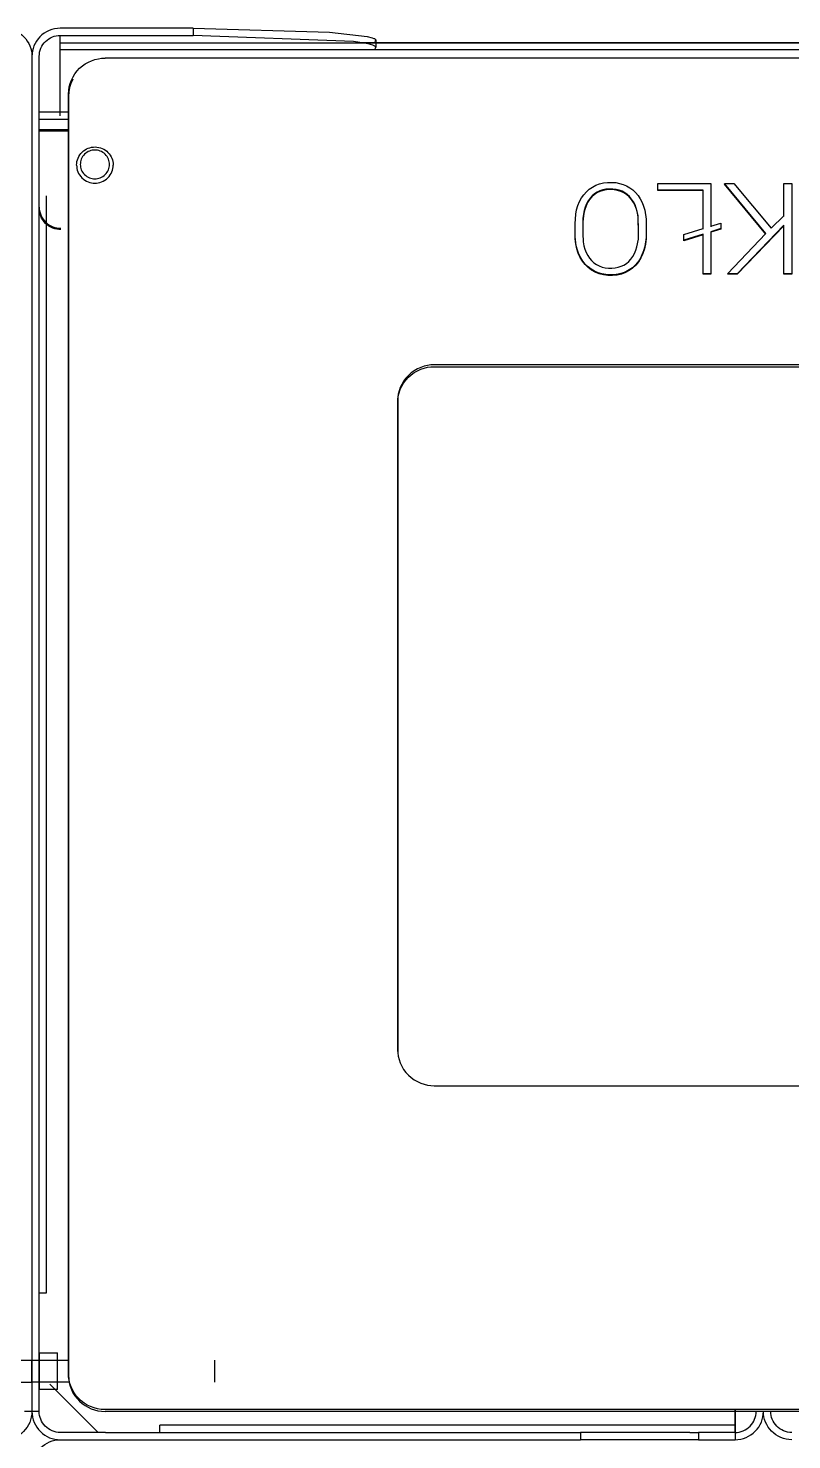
# Model space of a CAD drawing. Header units: millimetres. Extents: x 10366 to 28454, y 24552 to 29702.
# Drawn here: x 27372.8 to 27581.5, y 26646.6 to 27032.6 of the extents above; entities that cross this region are included whole.
import ezdxf

# ---------------------------------------------------------------- set-up
doc = ezdxf.new("R2010")
doc.units = ezdxf.units.MM
doc.header["$LTSCALE"] = 3
doc.layers.add('DomyÅ›lny', color=7, linetype='Continuous')

msp = doc.modelspace()

# ---------------------------------------------------------------- linework, layer by layer
at = {"layer": 'DomyÅ›lny'}
for p, q in [((27417.89, 27032.59), (27381.57, 27032.59)), ((27417.89, 27032.59), (27417.93, 27030.61)), ((27381.57, 27030.61), (27417.93, 27030.61)), ((27381.57, 27010.1), (27381.57, 27030.61)), ((27381.57, 27028.59), (27766.05, 27028.59)), ((27682.43, 27028.59), (27463.79, 27028.59)), ((27467.8, 27029.35), (27467.84, 27027.37)), ((27373.81, 27024.9), (27373.81, 26654.4)), ((27373.81, 27024.9), (27373.81, 26654.4)), ((27375.81, 26654.4), (27375.81, 27024.9)), ((27766.05, 27026.72), (27381.57, 27026.72)), ((27381.57, 27010.76), (27381.57, 27026.72)), ((27753.81, 27024.4), (27393.81, 27024.4)), ((27383.81, 26664.76), (27383.81, 27014.54)), ((27383.81, 27014.03), (27383.81, 26664.25)), ((27375.81, 27009.77), (27383.81, 27009.77)), ((27375.81, 27009.76), (27383.81, 27009.76)), ((27375.81, 27007.77), (27383.81, 27007.77)), ((27375.81, 27007.76), (27383.81, 27007.76)), ((27375.81, 27004.88), (27383.81, 27004.88)), ((27375.81, 27004.54), (27383.81, 27004.54)), ((27544.95, 26988.35), (27544.95, 26990.11)), ((27544.95, 26990.11), (27559.41, 26990.11)), ((27544.95, 26988.18), (27544.95, 26989.94)), ((27559.41, 26990.11), (27559.41, 26978.49)), ((27559.41, 26989.94), (27559.41, 26978.32)), ((27563.14, 26990.11), (27565.71, 26990.11)), ((27574.42, 26976.44), (27563.14, 26990.11)), ((27574.42, 26976.27), (27563.14, 26989.94)), ((27565.71, 26990.11), (27575.9, 26977.88)), ((27579.42, 26981.29), (27579.42, 26990.11)), ((27579.42, 26990.11), (27581.53, 26990.11)), ((27579.42, 26981.13), (27579.42, 26989.94)), ((27581.53, 26990.11), (27581.53, 26965.47)), ((27581.53, 26989.94), (27581.53, 26965.3)), ((27377.81, 26686.78), (27377.81, 26986.78)), ((27557.28, 26988.35), (27544.95, 26988.35)), ((27557.28, 26988.18), (27544.95, 26988.18)), ((27557.28, 26977.81), (27557.28, 26988.35)), ((27557.28, 26977.64), (27557.28, 26988.18)), ((27559.41, 26978.49), (27562.14, 26979.33)), ((27562.14, 26979.33), (27562.14, 26977.81)), ((27562.14, 26979.16), (27562.14, 26979.33)), ((27562.14, 26979.16), (27562.14, 26977.64)), ((27579.42, 26978.76), (27566.61, 26965.47)), ((27579.42, 26978.59), (27566.61, 26965.3)), ((27575.9, 26977.88), (27579.42, 26981.29)), ((27579.42, 26965.47), (27579.42, 26978.76)), ((27579.42, 26965.3), (27579.42, 26978.59)), ((27552.01, 26976.17), (27557.28, 26977.81)), ((27557.28, 26976.29), (27552.01, 26974.64)), ((27552.01, 26974.64), (27552.01, 26976.17)), ((27557.28, 26976.12), (27552.01, 26974.47)), ((27552.01, 26974.47), (27552.01, 26976)), ((27557.28, 26965.47), (27557.28, 26976.29)), ((27557.28, 26965.3), (27557.28, 26976.12)), ((27562.14, 26977.81), (27559.41, 26976.96)), ((27562.14, 26977.64), (27559.41, 26976.79)), ((27559.41, 26976.96), (27559.41, 26965.47)), ((27559.41, 26976.79), (27559.41, 26965.3)), ((27563.94, 26965.47), (27574.42, 26976.44)), ((27559.41, 26965.47), (27557.28, 26965.47)), ((27559.41, 26965.3), (27557.28, 26965.3)), ((27566.61, 26965.47), (27563.94, 26965.47)), ((27566.61, 26965.3), (27563.94, 26965.3)), ((27581.53, 26965.47), (27579.42, 26965.47)), ((27581.53, 26965.3), (27579.42, 26965.3)), ((27663.81, 26940.55), (27483.81, 26940.55)), ((27483.81, 26940.04), (27663.81, 26940.04)), ((27473.81, 26930.7), (27473.81, 26753.31)), ((27473.81, 26752.8), (27473.81, 26930.19)), ((27473.81, 26752.8), (27473.81, 26753.31)), ((27483.81, 26743.45), (27663.81, 26743.45)), ((27375.81, 26686.78), (27377.81, 26686.78)), ((27375.81, 26670.37), (27380.81, 26670.37)), ((27363.81, 26668.37), (27373.81, 26668.37)), ((27373.81, 26668.37), (27383.81, 26668.37)), ((27375.81, 26668.37), (27380.81, 26668.37)), ((27363.51, 26662.37), (27373.81, 26662.37)), ((27384.1, 26662.37), (27373.81, 26662.37)), ((27380.81, 26662.37), (27375.81, 26662.37)), ((27391.92, 26648.64), (27378.68, 26661.88)), ((27380.81, 26660.37), (27375.81, 26660.37)), ((27380.5, 26660.06), (27391.92, 26648.64)), ((27373.81, 26654.4), (27371.81, 26654.4)), ((27375.81, 26654.4), (27373.81, 26654.4)), ((27753.81, 26654.9), (27393.81, 26654.9)), ((27753.81, 26654.4), (27393.81, 26654.4)), ((27566.05, 26654.9), (27566.05, 26648.64)), ((27566.05, 26648.64), (27566.05, 26654.9)), ((27566.05, 26650.64), (27408.81, 26650.64)), ((27408.81, 26648.64), (27408.81, 26650.64)), ((27566.05, 26650.64), (27566.05, 26648.64)), ((27393.92, 26648.64), (27381.57, 26648.64)), ((27381.57, 26646.64), (27523.81, 26646.64)), ((27381.57, 26646.64), (27523.81, 26646.64)), ((27393.92, 26648.64), (27523.81, 26648.64)), ((27553.69, 26648.64), (27523.81, 26648.64)), ((27523.81, 26648.64), (27523.81, 26646.64)), ((27556.05, 26646.64), (27523.81, 26646.64)), ((27553.69, 26648.64), (27556.05, 26648.64)), ((27556.05, 26648.64), (27556.05, 26646.64)), ((27566.05, 26648.64), (27566.05, 26646.64))]:
    msp.add_line(p, q, dxfattribs=at)
for points in [[(27366.05, 27032.59, 0), (27366.83, 27032.55, 0), (27367.61, 27032.43, 0), (27368.37, 27032.24, 0), (27369.09, 27031.97, 0), (27369.79, 27031.63, 0), (27370.44, 27031.24, 0), (27371.05, 27030.77, 0), (27371.61, 27030.26, 0), (27372.11, 27029.7, 0), (27372.55, 27029.09, 0), (27372.93, 27028.45, 0), (27373.24, 27027.78, 0), (27373.49, 27027.08, 0), (27373.66, 27026.37, 0), (27373.77, 27025.65, 0), (27373.81, 27024.9, 0)], [(27381.57, 27032.59, 0), (27380.78, 27032.55, 0), (27380, 27032.43, 0), (27379.24, 27032.24, 0), (27378.52, 27031.97, 0), (27377.82, 27031.63, 0), (27377.17, 27031.24, 0), (27376.56, 27030.77, 0), (27376, 27030.26, 0), (27375.5, 27029.7, 0), (27375.06, 27029.09, 0), (27374.68, 27028.45, 0), (27374.37, 27027.78, 0), (27374.12, 27027.08, 0), (27373.95, 27026.37, 0), (27373.84, 27025.65, 0), (27373.81, 27024.9, 0)], [(27417.89, 27032.59, 0), (27455.17, 27031.5, 0), (27465.5, 27030.32, 0), (27466.81, 27029.99, 0), (27467.26, 27029.82, 0), (27467.43, 27029.74, 0), (27467.57, 27029.65, 0), (27467.68, 27029.57, 0), (27467.72, 27029.53, 0), (27467.75, 27029.49, 0), (27467.78, 27029.44, 0), (27467.78, 27029.42, 0), (27467.79, 27029.4, 0), (27467.8, 27029.38, 0), (27467.8, 27029.36, 0), (27467.8, 27029.34, 0), (27467.8, 27029.32, 0), (27467.79, 27029.3, 0), (27467.79, 27029.28, 0), (27467.77, 27029.23, 0), (27467.74, 27029.19, 0), (27467.71, 27029.15, 0), (27467.66, 27029.11, 0), (27467.61, 27029.06, 0), (27467.48, 27028.98, 0)], [(27375.81, 27024.9, 0), (27375.84, 27025.48, 0), (27375.93, 27026.06, 0), (27376.07, 27026.61, 0), (27376.27, 27027.15, 0), (27376.53, 27027.66, 0), (27376.83, 27028.14, 0), (27377.17, 27028.59, 0), (27377.56, 27029, 0), (27377.98, 27029.37, 0), (27378.43, 27029.69, 0), (27378.91, 27029.97, 0), (27379.41, 27030.2, 0), (27379.94, 27030.38, 0), (27380.46, 27030.5, 0), (27381, 27030.58, 0), (27381.57, 27030.61, 0)], [(27381.57, 27026.72, 0), (27381.57, 27028.11, 0), (27381.57, 27028.49, 0), (27381.57, 27028.58, 0), (27381.57, 27028.59, 0), (27381.57, 27028.59, 0), (27381.57, 27028.59, 0), (27381.57, 27028.59, 0), (27381.57, 27028.59, 0), (27381.57, 27028.59, 0), (27381.57, 27028.59, 0), (27381.57, 27028.59, 0), (27381.57, 27028.59, 0), (27381.57, 27028.59, 0), (27381.57, 27028.59, 0), (27381.57, 27028.59, 0), (27381.57, 27028.59, 0), (27381.57, 27028.59, 0), (27381.57, 27028.59, 0), (27381.57, 27028.59, 0), (27381.57, 27028.59, 0), (27381.57, 27028.59, 0), (27381.57, 27028.59, 0)], [(27467.52, 27027, 0), (27467.65, 27027.08, 0), (27467.7, 27027.12, 0), (27467.75, 27027.17, 0), (27467.78, 27027.21, 0), (27467.81, 27027.25, 0), (27467.82, 27027.3, 0), (27467.83, 27027.32, 0), (27467.83, 27027.34, 0), (27467.83, 27027.36, 0), (27467.83, 27027.38, 0), (27467.83, 27027.41, 0), (27467.82, 27027.43, 0), (27467.82, 27027.45, 0), (27467.8, 27027.49, 0), (27467.77, 27027.54, 0), (27467.73, 27027.58, 0), (27467.68, 27027.62, 0), (27467.56, 27027.71, 0), (27467.4, 27027.79, 0), (27466.98, 27027.96, 0), (27465.75, 27028.29, 0), (27461.74, 27028.92, 0), (27417.93, 27030.61, 0)], [(27383.81, 27014.54, 0), (27383.86, 27015.55, 0), (27384.01, 27016.54, 0), (27384.27, 27017.5, 0), (27384.62, 27018.43, 0), (27385.06, 27019.32, 0), (27385.58, 27020.15, 0), (27386.19, 27020.93, 0), (27386.86, 27021.63, 0), (27387.6, 27022.27, 0), (27388.4, 27022.83, 0), (27389.24, 27023.31, 0), (27390.13, 27023.7, 0), (27391.03, 27024.01, 0), (27391.97, 27024.23, 0), (27392.88, 27024.36, 0), (27393.81, 27024.4, 0)], [(27384.96, 27018.63, 0), (27384.45, 27017.52, 0), (27384.09, 27016.37, 0), (27383.87, 27015.2, 0), (27383.81, 27014.03, 0)], [(27381.57, 27008.63, 0), (27381.57, 27008.66, 0), (27381.57, 27008.76, 0), (27381.57, 27009.19, 0), (27381.57, 27010.76, 0)], [(27386.03, 26995.18, 0), (27386.06, 26995.67, 0), (27386.13, 26996.16, 0), (27386.25, 26996.64, 0), (27386.43, 26997.1, 0), (27386.64, 26997.55, 0), (27386.91, 26997.97, 0), (27387.21, 26998.36, 0), (27387.55, 26998.72, 0), (27387.92, 26999.05, 0), (27388.33, 26999.33, 0), (27388.76, 26999.58, 0), (27389.21, 26999.78, 0), (27389.67, 26999.93, 0), (27390.14, 27000.04, 0), (27390.62, 27000.1, 0), (27391.1, 27000.12, 0), (27391.6, 27000.09, 0), (27392.09, 27000.01, 0), (27392.57, 26999.88, 0), (27393.03, 26999.71, 0), (27393.47, 26999.49, 0), (27393.89, 26999.23, 0), (27394.26, 26998.95, 0), (27394.61, 26998.62, 0), (27394.93, 26998.27, 0), (27395.22, 26997.88, 0), (27395.46, 26997.47, 0), (27395.66, 26997.04, 0), (27395.82, 26996.59, 0), (27395.94, 26996.12, 0), (27396.01, 26995.65, 0), (27396.03, 26995.18, 0)], [(27386.03, 26995.18, 0), (27386.05, 26994.73, 0), (27386.11, 26994.28, 0), (27386.22, 26993.82, 0), (27386.38, 26993.36, 0), (27386.59, 26992.91, 0), (27386.85, 26992.48, 0), (27387.15, 26992.07, 0), (27387.5, 26991.69, 0), (27387.88, 26991.35, 0), (27388.29, 26991.05, 0), (27388.73, 26990.8, 0), (27389.19, 26990.6, 0), (27389.65, 26990.44, 0), (27390.12, 26990.33, 0), (27390.58, 26990.27, 0), (27391.03, 26990.25, 0), (27391.48, 26990.27, 0), (27391.94, 26990.33, 0), (27392.41, 26990.44, 0), (27392.87, 26990.6, 0), (27393.33, 26990.8, 0), (27393.77, 26991.05, 0), (27394.18, 26991.35, 0), (27394.57, 26991.69, 0), (27394.91, 26992.07, 0), (27395.22, 26992.48, 0), (27395.47, 26992.91, 0), (27395.68, 26993.36, 0), (27395.84, 26993.82, 0), (27395.95, 26994.28, 0), (27396.01, 26994.73, 0), (27396.03, 26995.18, 0)], [(27539.67, 26976.39, 0), (27539.55, 26980.91, 0), (27539.37, 26982.04, 0), (27539.09, 26983.09, 0), (27538.72, 26984.06, 0), (27538.26, 26984.95, 0), (27537.72, 26985.77, 0), (27537.09, 26986.49, 0), (27536.39, 26987.1, 0), (27535.63, 26987.6, 0), (27534.81, 26987.98, 0), (27533.92, 26988.26, 0), (27532.97, 26988.42, 0), (27531.96, 26988.47, 0), (27530.94, 26988.41, 0), (27529.99, 26988.24, 0), (27529.11, 26987.96, 0), (27528.29, 26987.57, 0), (27527.55, 26987.08, 0), (27526.87, 26986.47, 0), (27526.27, 26985.75, 0), (27525.74, 26984.94, 0), (27525.3, 26984.05, 0), (27524.95, 26983.07, 0), (27524.68, 26982, 0), (27524.41, 26979.61, 0), (27524.4, 26976.29, 0)], [(27375.81, 26983.68, 0), (27375.83, 26983.16, 0), (27375.91, 26982.63, 0), (27376.04, 26982.08, 0), (27376.22, 26981.55, 0), (27376.47, 26981.02, 0), (27376.77, 26980.51, 0), (27377.13, 26980.02, 0), (27377.53, 26979.58, 0), (27377.99, 26979.18, 0), (27378.47, 26978.82, 0), (27378.99, 26978.53, 0), (27379.53, 26978.28, 0), (27380.08, 26978.1, 0), (27380.63, 26977.97, 0), (27381.17, 26977.9, 0), (27381.7, 26977.88, 0)], [(27381.7, 26977.54, 0), (27381.17, 26977.56, 0), (27380.63, 26977.63, 0), (27380.08, 26977.76, 0), (27379.53, 26977.95, 0), (27378.99, 26978.19, 0), (27378.47, 26978.48, 0), (27377.99, 26978.84, 0), (27377.53, 26979.24, 0), (27377.13, 26979.68, 0), (27376.77, 26980.17, 0), (27376.47, 26980.68, 0), (27376.22, 26981.21, 0), (27376.04, 26981.75, 0), (27375.91, 26982.29, 0), (27375.83, 26982.82, 0), (27375.81, 26983.34, 0)], [(27541.71, 26980.47, 0), (27541.73, 26974.97, 0), (27541.55, 26973.56, 0), (27541.26, 26972.23, 0), (27540.84, 26970.98, 0), (27540.3, 26969.81, 0), (27539.65, 26968.76, 0), (27538.9, 26967.83, 0), (27538.05, 26967.02, 0), (27537.1, 26966.33, 0), (27536.06, 26965.78, 0), (27534.96, 26965.37, 0), (27533.79, 26965.1, 0), (27532.55, 26964.98, 0), (27531.26, 26964.99, 0), (27530.04, 26965.15, 0), (27528.88, 26965.44, 0), (27527.8, 26965.87, 0), (27526.78, 26966.45, 0), (27525.85, 26967.14, 0), (27525.03, 26967.95, 0), (27524.31, 26968.88, 0), (27523.69, 26969.92, 0), (27523.17, 26971.07, 0), (27522.78, 26972.3, 0), (27522.5, 26973.61, 0), (27522.33, 26975, 0), (27522.29, 26978.96, 0)], [(27483.81, 26940.55, 0), (27482.91, 26940.51, 0), (27481.99, 26940.39, 0), (27481.05, 26940.17, 0), (27480.12, 26939.86, 0), (27479.21, 26939.45, 0), (27478.33, 26938.94, 0), (27477.5, 26938.35, 0), (27476.73, 26937.66, 0), (27476.04, 26936.91, 0), (27475.44, 26936.09, 0), (27474.92, 26935.22, 0), (27474.51, 26934.32, 0), (27474.19, 26933.41, 0), (27473.97, 26932.49, 0), (27473.85, 26931.58, 0), (27473.81, 26930.7, 0)], [(27473.81, 26930.19, 0), (27473.85, 26931.07, 0), (27473.97, 26931.98, 0), (27474.19, 26932.9, 0), (27474.51, 26933.81, 0), (27474.92, 26934.71, 0), (27475.44, 26935.58, 0), (27476.04, 26936.4, 0), (27476.73, 26937.16, 0), (27477.5, 26937.84, 0), (27478.33, 26938.44, 0), (27479.21, 26938.94, 0), (27480.12, 26939.35, 0), (27481.05, 26939.66, 0), (27481.99, 26939.88, 0), (27482.91, 26940, 0), (27483.81, 26940.04, 0)], [(27473.81, 26753.31, 0), (27473.85, 26752.42, 0), (27473.97, 26751.52, 0), (27474.19, 26750.6, 0), (27474.51, 26749.68, 0), (27474.92, 26748.78, 0), (27475.44, 26747.92, 0), (27476.04, 26747.1, 0), (27476.73, 26746.34, 0), (27477.5, 26745.66, 0), (27478.33, 26745.06, 0), (27479.21, 26744.56, 0), (27480.12, 26744.15, 0), (27481.05, 26743.84, 0), (27481.99, 26743.62, 0), (27482.91, 26743.49, 0), (27483.81, 26743.45, 0)], [(27380.81, 26660.37, 0), (27380.81, 26660.37, 0), (27380.81, 26660.37, 0), (27380.81, 26660.37, 0), (27380.81, 26660.37, 0), (27380.81, 26660.37, 0), (27380.81, 26660.37, 0), (27380.81, 26660.37, 0), (27380.81, 26660.37, 0), (27380.81, 26660.37, 0), (27380.81, 26660.37, 0), (27380.81, 26660.37, 0), (27380.81, 26660.38, 0), (27380.81, 26660.4, 0), (27380.81, 26660.52, 0), (27380.81, 26660.99, 0), (27380.81, 26665.25, 0), (27380.81, 26668.85, 0), (27380.81, 26670.01, 0), (27380.81, 26670.28, 0), (27380.81, 26670.35, 0), (27380.81, 26670.36, 0), (27380.81, 26670.37, 0), (27380.81, 26670.37, 0), (27380.81, 26670.37, 0), (27380.81, 26670.37, 0), (27380.81, 26670.37, 0), (27380.81, 26670.37, 0), (27380.81, 26670.37, 0), (27380.81, 26670.37, 0), (27380.81, 26670.37, 0), (27380.81, 26670.37, 0), (27380.81, 26670.37, 0), (27380.81, 26670.37, 0)], [(27373.81, 26662.37, 0), (27373.81, 26662.37, 0), (27373.81, 26662.37, 0), (27373.81, 26662.37, 0), (27373.81, 26662.37, 0), (27373.81, 26662.37, 0), (27373.81, 26662.37, 0), (27373.81, 26662.37, 0), (27373.81, 26662.37, 0), (27373.81, 26662.37, 0), (27373.81, 26662.37, 0), (27373.81, 26662.37, 0), (27373.81, 26662.37, 0), (27373.81, 26662.39, 0), (27373.81, 26662.46, 0), (27373.81, 26662.74, 0), (27373.81, 26665.3, 0), (27373.81, 26667.46, 0), (27373.81, 26668.15, 0), (27373.81, 26668.32, 0), (27373.81, 26668.36, 0), (27373.81, 26668.37, 0), (27373.81, 26668.37, 0), (27373.81, 26668.37, 0), (27373.81, 26668.37, 0), (27373.81, 26668.37, 0), (27373.81, 26668.37, 0), (27373.81, 26668.37, 0), (27373.81, 26668.37, 0), (27373.81, 26668.37, 0), (27373.81, 26668.37, 0), (27373.81, 26668.37, 0), (27373.81, 26668.37, 0), (27373.81, 26668.37, 0)], [(27373.81, 26662.37, 0), (27373.81, 26662.37, 0), (27373.81, 26662.37, 0), (27373.81, 26662.37, 0), (27373.81, 26662.37, 0), (27373.81, 26662.37, 0), (27373.81, 26662.37, 0), (27373.81, 26662.37, 0), (27373.81, 26662.37, 0), (27373.81, 26662.37, 0), (27373.81, 26662.37, 0), (27373.81, 26662.37, 0), (27373.81, 26662.37, 0), (27373.81, 26662.39, 0), (27373.81, 26662.46, 0), (27373.81, 26662.74, 0), (27373.81, 26665.3, 0), (27373.81, 26667.46, 0), (27373.81, 26668.15, 0), (27373.81, 26668.32, 0), (27373.81, 26668.36, 0), (27373.81, 26668.37, 0), (27373.81, 26668.37, 0), (27373.81, 26668.37, 0), (27373.81, 26668.37, 0), (27373.81, 26668.37, 0), (27373.81, 26668.37, 0), (27373.81, 26668.37, 0), (27373.81, 26668.37, 0), (27373.81, 26668.37, 0), (27373.81, 26668.37, 0), (27373.81, 26668.37, 0), (27373.81, 26668.37, 0), (27373.81, 26668.37, 0)], [(27375.81, 26662.37, 0), (27375.81, 26662.37, 0), (27375.81, 26662.37, 0), (27375.81, 26662.37, 0), (27375.81, 26662.37, 0), (27375.81, 26662.37, 0), (27375.81, 26662.37, 0), (27375.81, 26662.37, 0), (27375.81, 26662.37, 0), (27375.81, 26662.37, 0), (27375.81, 26662.37, 0), (27375.81, 26662.37, 0), (27375.81, 26662.37, 0), (27375.81, 26662.39, 0), (27375.81, 26662.46, 0), (27375.81, 26662.74, 0), (27375.81, 26665.3, 0), (27375.81, 26667.46, 0), (27375.81, 26668.15, 0), (27375.81, 26668.32, 0), (27375.81, 26668.36, 0), (27375.81, 26668.37, 0), (27375.81, 26668.37, 0), (27375.81, 26668.37, 0), (27375.81, 26668.37, 0), (27375.81, 26668.37, 0), (27375.81, 26668.37, 0), (27375.81, 26668.37, 0), (27375.81, 26668.37, 0), (27375.81, 26668.37, 0), (27375.81, 26668.37, 0), (27375.81, 26668.37, 0), (27375.81, 26668.37, 0), (27375.81, 26668.37, 0)], [(27380.81, 26662.37, 0), (27380.81, 26662.37, 0), (27380.81, 26662.37, 0), (27380.81, 26662.37, 0), (27380.81, 26662.37, 0), (27380.81, 26662.37, 0), (27380.81, 26662.37, 0), (27380.81, 26662.37, 0), (27380.81, 26662.37, 0), (27380.81, 26662.37, 0), (27380.81, 26662.37, 0), (27380.81, 26662.37, 0), (27380.81, 26662.37, 0), (27380.81, 26662.39, 0), (27380.81, 26662.46, 0), (27380.81, 26662.74, 0), (27380.81, 26665.3, 0), (27380.81, 26667.46, 0), (27380.81, 26668.15, 0), (27380.81, 26668.32, 0), (27380.81, 26668.36, 0), (27380.81, 26668.37, 0), (27380.81, 26668.37, 0), (27380.81, 26668.37, 0), (27380.81, 26668.37, 0), (27380.81, 26668.37, 0), (27380.81, 26668.37, 0), (27380.81, 26668.37, 0), (27380.81, 26668.37, 0), (27380.81, 26668.37, 0), (27380.81, 26668.37, 0), (27380.81, 26668.37, 0), (27380.81, 26668.37, 0), (27380.81, 26668.37, 0)], [(27423.81, 26662.37, 0), (27423.81, 26662.37, 0), (27423.81, 26662.37, 0), (27423.81, 26662.37, 0), (27423.81, 26662.37, 0), (27423.81, 26662.37, 0), (27423.81, 26662.37, 0), (27423.81, 26662.37, 0), (27423.81, 26662.37, 0), (27423.81, 26662.37, 0), (27423.81, 26662.37, 0), (27423.81, 26662.37, 0), (27423.81, 26662.37, 0), (27423.81, 26662.39, 0), (27423.81, 26662.46, 0), (27423.81, 26662.74, 0), (27423.81, 26665.3, 0), (27423.81, 26667.46, 0), (27423.81, 26668.15, 0), (27423.81, 26668.32, 0), (27423.81, 26668.36, 0), (27423.81, 26668.37, 0), (27423.81, 26668.37, 0), (27423.81, 26668.37, 0), (27423.81, 26668.37, 0), (27423.81, 26668.37, 0), (27423.81, 26668.37, 0), (27423.81, 26668.37, 0), (27423.81, 26668.37, 0), (27423.81, 26668.37, 0), (27423.81, 26668.37, 0), (27423.81, 26668.37, 0), (27423.81, 26668.37, 0), (27423.81, 26668.37, 0)], [(27393.81, 26654.9, 0), (27392.78, 26654.96, 0), (27391.78, 26655.11, 0), (27390.8, 26655.36, 0), (27389.85, 26655.71, 0), (27388.95, 26656.14, 0), (27388.1, 26656.66, 0), (27387.32, 26657.26, 0), (27386.6, 26657.93, 0), (27385.95, 26658.66, 0), (27385.38, 26659.45, 0), (27384.9, 26660.28, 0), (27384.5, 26661.15, 0), (27384.19, 26662.05, 0), (27383.97, 26662.97, 0), (27383.84, 26663.85, 0), (27383.81, 26664.76, 0)], [(27383.81, 26664.25, 0), (27383.86, 26663.25, 0), (27384.01, 26662.27, 0), (27384.26, 26661.31, 0), (27384.61, 26660.39, 0), (27385.04, 26659.51, 0), (27385.56, 26658.68, 0), (27386.15, 26657.91, 0), (27386.82, 26657.2, 0), (27387.55, 26656.56, 0), (27388.33, 26656, 0), (27389.16, 26655.52, 0), (27390.04, 26655.12, 0), (27390.93, 26654.81, 0), (27391.86, 26654.58, 0), (27392.83, 26654.44, 0), (27393.81, 26654.4, 0)], [(27373.81, 26654.4, 0), (27373.77, 26653.62, 0), (27373.65, 26652.86, 0), (27373.46, 26652.11, 0), (27373.2, 26651.39, 0), (27372.86, 26650.69, 0), (27372.47, 26650.04, 0), (27372.01, 26649.43, 0), (27371.49, 26648.87, 0), (27370.92, 26648.36, 0), (27370.31, 26647.92, 0), (27369.66, 26647.53, 0), (27368.97, 26647.21, 0), (27368.26, 26646.96, 0), (27367.53, 26646.78, 0), (27366.79, 26646.67, 0), (27366.05, 26646.64, 0)], [(27373.81, 26654.4, 0), (27373.84, 26653.62, 0), (27373.96, 26652.86, 0), (27374.15, 26652.11, 0), (27374.41, 26651.39, 0), (27374.75, 26650.69, 0), (27375.14, 26650.04, 0), (27375.6, 26649.43, 0), (27376.12, 26648.87, 0), (27376.69, 26648.36, 0), (27377.3, 26647.92, 0), (27377.95, 26647.53, 0), (27378.64, 26647.21, 0), (27379.35, 26646.96, 0), (27380.08, 26646.78, 0), (27380.82, 26646.67, 0), (27381.57, 26646.64, 0)], [(27381.57, 26648.64, 0), (27380.98, 26648.67, 0), (27380.42, 26648.76, 0), (27379.86, 26648.9, 0), (27379.32, 26649.09, 0), (27378.8, 26649.34, 0), (27378.32, 26649.64, 0), (27377.87, 26649.98, 0), (27377.45, 26650.37, 0), (27377.08, 26650.79, 0), (27376.75, 26651.24, 0), (27376.46, 26651.73, 0), (27376.23, 26652.23, 0), (27376.04, 26652.76, 0), (27375.91, 26653.3, 0), (27375.83, 26653.85, 0), (27375.81, 26654.4, 0)], [(27566.05, 26648.64, 0), (27566.63, 26648.67, 0), (27567.2, 26648.76, 0), (27567.75, 26648.9, 0), (27568.29, 26649.09, 0), (27568.81, 26649.34, 0), (27569.29, 26649.64, 0), (27569.74, 26649.98, 0), (27570.16, 26650.37, 0), (27570.53, 26650.79, 0), (27570.86, 26651.24, 0), (27571.15, 26651.73, 0), (27571.38, 26652.23, 0), (27571.57, 26652.76, 0), (27571.7, 26653.3, 0), (27571.78, 26653.85, 0), (27571.81, 26654.4, 0)], [(27566.05, 26646.64, 0), (27566.82, 26646.68, 0), (27567.59, 26646.79, 0), (27568.33, 26646.98, 0), (27569.06, 26647.25, 0), (27569.75, 26647.58, 0), (27570.4, 26647.98, 0), (27571.01, 26648.44, 0), (27571.57, 26648.95, 0), (27572.08, 26649.52, 0), (27572.53, 26650.13, 0), (27572.91, 26650.79, 0), (27573.23, 26651.47, 0), (27573.48, 26652.18, 0), (27573.66, 26652.91, 0), (27573.77, 26653.65, 0), (27573.81, 26654.4, 0)], [(27581.57, 26646.64, 0), (27580.79, 26646.68, 0), (27580.03, 26646.79, 0), (27579.28, 26646.98, 0), (27578.55, 26647.25, 0), (27577.86, 26647.58, 0), (27577.21, 26647.98, 0), (27576.6, 26648.44, 0), (27576.04, 26648.95, 0), (27575.53, 26649.52, 0), (27575.08, 26650.13, 0), (27574.7, 26650.79, 0), (27574.38, 26651.47, 0), (27574.13, 26652.18, 0), (27573.95, 26652.91, 0), (27573.84, 26653.65, 0), (27573.81, 26654.4, 0)], [(27581.57, 26648.64, 0), (27580.98, 26648.67, 0), (27580.42, 26648.76, 0), (27579.86, 26648.9, 0), (27579.32, 26649.09, 0), (27578.8, 26649.34, 0), (27578.32, 26649.64, 0), (27577.87, 26649.98, 0), (27577.45, 26650.37, 0), (27577.08, 26650.79, 0), (27576.75, 26651.24, 0), (27576.46, 26651.73, 0), (27576.23, 26652.23, 0), (27576.04, 26652.76, 0), (27575.91, 26653.3, 0), (27575.83, 26653.85, 0), (27575.81, 26654.4, 0)], [(27373.81, 26638.88, 0), (27373.84, 26639.65, 0), (27373.96, 26640.42, 0), (27374.15, 26641.17, 0), (27374.41, 26641.89, 0), (27374.75, 26642.58, 0), (27375.14, 26643.24, 0), (27375.6, 26643.85, 0), (27376.12, 26644.41, 0), (27376.69, 26644.91, 0), (27377.3, 26645.36, 0), (27377.95, 26645.75, 0), (27378.64, 26646.07, 0), (27379.35, 26646.32, 0), (27380.08, 26646.49, 0), (27380.82, 26646.6, 0), (27381.57, 26646.64, 0)], [(27566.05, 26648.64, 0), (27566.05, 26648.64, 0), (27566.05, 26648.64, 0), (27566.05, 26648.64, 0), (27566.05, 26648.64, 0), (27566.05, 26648.64, 0), (27566.05, 26648.64, 0), (27566.05, 26648.64, 0), (27566.05, 26648.64, 0), (27566.05, 26648.64, 0), (27566.05, 26648.64, 0), (27566.04, 26648.64, 0), (27566.04, 26648.64, 0), (27566.03, 26648.64, 0), (27565.98, 26648.64, 0), (27565.75, 26648.64, 0), (27564.81, 26648.64, 0), (27556.05, 26648.64, 0)], [(27556.05, 26646.64, 0), (27566.05, 26646.64, 0)]]:
    msp.add_polyline3d(points, dxfattribs=at)
for points in [[(27387.03, 26995.35, 0), (27387.05, 26994.99, 0), (27387.1, 26994.63, 0), (27387.18, 26994.26, 0), (27387.31, 26993.9, 0), (27387.48, 26993.54, 0), (27387.68, 26993.19, 0), (27387.93, 26992.86, 0), (27388.2, 26992.56, 0), (27388.51, 26992.29, 0), (27388.84, 26992.05, 0), (27389.19, 26991.85, 0), (27389.56, 26991.68, 0), (27389.93, 26991.56, 0), (27390.3, 26991.47, 0), (27390.67, 26991.42, 0), (27391.03, 26991.41, 0), (27391.39, 26991.42, 0), (27391.76, 26991.47, 0), (27392.13, 26991.56, 0), (27392.5, 26991.68, 0), (27392.87, 26991.85, 0), (27393.22, 26992.05, 0), (27393.55, 26992.29, 0), (27393.86, 26992.56, 0), (27394.14, 26992.86, 0), (27394.38, 26993.19, 0), (27394.58, 26993.54, 0), (27394.75, 26993.9, 0), (27394.88, 26994.26, 0), (27394.96, 26994.63, 0), (27395.01, 26994.99, 0), (27395.03, 26995.35, 0), (27395.01, 26995.7, 0), (27394.96, 26996.06, 0), (27394.88, 26996.43, 0), (27394.75, 26996.8, 0), (27394.58, 26997.16, 0), (27394.38, 26997.5, 0), (27394.14, 26997.83, 0), (27393.86, 26998.13, 0), (27393.55, 26998.41, 0), (27393.22, 26998.65, 0), (27392.87, 26998.85, 0), (27392.5, 26999.01, 0), (27392.13, 26999.14, 0), (27391.76, 26999.22, 0), (27391.39, 26999.27, 0), (27391.03, 26999.29, 0), (27390.67, 26999.27, 0), (27390.3, 26999.22, 0), (27389.93, 26999.14, 0), (27389.56, 26999.01, 0), (27389.19, 26998.85, 0), (27388.84, 26998.65, 0), (27388.51, 26998.41, 0), (27388.2, 26998.13, 0), (27387.93, 26997.83, 0), (27387.68, 26997.5, 0), (27387.48, 26997.16, 0), (27387.31, 26996.8, 0), (27387.18, 26996.43, 0), (27387.1, 26996.06, 0), (27387.05, 26995.7, 0)], [(27522.29, 26979.13, 0), (27522.49, 26981.76, 0), (27522.73, 26982.97, 0), (27523.08, 26984.12, 0), (27523.53, 26985.19, 0), (27524.06, 26986.18, 0), (27524.68, 26987.07, 0), (27525.39, 26987.87, 0), (27526.18, 26988.56, 0), (27527.05, 26989.16, 0), (27527.99, 26989.65, 0), (27528.99, 26990.02, 0), (27530.04, 26990.28, 0), (27531.15, 26990.42, 0), (27532.31, 26990.45, 0), (27533.41, 26990.37, 0), (27534.45, 26990.18, 0), (27535.44, 26989.89, 0), (27536.37, 26989.49, 0), (27537.24, 26988.98, 0), (27538.06, 26988.37, 0), (27538.81, 26987.66, 0), (27539.51, 26986.84, 0), (27540.11, 26985.95, 0), (27540.62, 26984.98, 0), (27541.03, 26983.94, 0), (27541.36, 26982.83, 0), (27541.73, 26980.38, 0), (27541.75, 26975.4, 0), (27541.38, 26972.87, 0), (27541.04, 26971.71, 0), (27540.6, 26970.6, 0), (27540.07, 26969.58, 0), (27539.46, 26968.66, 0), (27538.75, 26967.84, 0), (27537.97, 26967.12, 0), (27537.1, 26966.5, 0), (27536.16, 26965.99, 0), (27535.16, 26965.6, 0), (27534.11, 26965.33, 0), (27533, 26965.17, 0), (27531.84, 26965.14, 0), (27530.7, 26965.21, 0), (27529.61, 26965.41, 0), (27528.58, 26965.71, 0), (27527.6, 26966.14, 0), (27526.69, 26966.67, 0), (27525.85, 26967.31, 0), (27525.1, 26968.04, 0), (27524.43, 26968.87, 0), (27523.85, 26969.8, 0), (27523.35, 26970.81, 0), (27522.94, 26971.9, 0), (27522.63, 26973.06, 0), (27522.31, 26975.57, 0)], [(27524.4, 26976.45, 0), (27524.55, 26974.17, 0), (27524.74, 26973.13, 0), (27525.01, 26972.17, 0), (27525.35, 26971.28, 0), (27525.77, 26970.46, 0), (27526.27, 26969.71, 0), (27526.83, 26969.04, 0), (27527.46, 26968.46, 0), (27528.14, 26967.98, 0), (27528.88, 26967.59, 0), (27529.67, 26967.29, 0), (27530.52, 26967.09, 0), (27531.42, 26966.98, 0), (27532.37, 26966.97, 0), (27533.28, 26967.05, 0), (27534.13, 26967.22, 0), (27534.92, 26967.49, 0), (27535.67, 26967.85, 0), (27536.36, 26968.3, 0), (27537.01, 26968.85, 0), (27537.59, 26969.49, 0), (27538.12, 26970.21, 0), (27538.57, 26971.01, 0), (27538.94, 26971.88, 0), (27539.23, 26972.83, 0), (27539.6, 26974.95, 0), (27539.67, 26977.19, 0), (27539.51, 26981.41, 0), (27539.31, 26982.44, 0), (27539.04, 26983.39, 0), (27538.7, 26984.28, 0), (27538.27, 26985.11, 0), (27537.77, 26985.86, 0), (27537.2, 26986.54, 0), (27536.57, 26987.13, 0), (27535.89, 26987.62, 0), (27535.15, 26988.01, 0), (27534.36, 26988.31, 0), (27533.51, 26988.51, 0), (27532.6, 26988.62, 0), (27531.65, 26988.63, 0), (27530.72, 26988.55, 0), (27529.86, 26988.38, 0), (27529.05, 26988.11, 0), (27528.3, 26987.75, 0), (27527.61, 26987.29, 0), (27526.98, 26986.74, 0), (27526.4, 26986.1, 0), (27525.9, 26985.38, 0), (27525.46, 26984.58, 0), (27525.1, 26983.71, 0), (27524.82, 26982.76, 0), (27524.47, 26980.65, 0), (27524.4, 26978.42, 0)], [(27375.81, 26660.37, 0), (27375.81, 26660.37, 0), (27375.81, 26660.37, 0), (27375.81, 26660.37, 0), (27375.81, 26660.37, 0), (27375.81, 26660.37, 0), (27375.81, 26660.37, 0), (27375.81, 26660.37, 0), (27375.81, 26660.37, 0), (27375.81, 26660.37, 0), (27375.81, 26660.37, 0), (27375.81, 26660.38, 0), (27375.81, 26660.4, 0), (27375.81, 26660.52, 0), (27375.81, 26660.99, 0), (27375.81, 26669.61, 0), (27375.81, 26670.35, 0), (27375.81, 26670.36, 0), (27375.81, 26670.37, 0), (27375.81, 26670.37, 0), (27375.81, 26670.37, 0), (27375.81, 26670.37, 0), (27375.81, 26670.37, 0), (27375.81, 26670.37, 0), (27375.81, 26670.37, 0), (27375.81, 26670.37, 0), (27375.81, 26670.37, 0), (27375.81, 26670.37, 0), (27375.81, 26670.37, 0), (27375.81, 26670.37, 0), (27375.81, 26670.37, 0), (27375.81, 26670.37, 0), (27375.81, 26670.37, 0), (27375.81, 26670.36, 0), (27375.81, 26670.33, 0), (27375.81, 26670.22, 0), (27375.81, 26669.75, 0), (27375.81, 26665.49, 0), (27375.81, 26661.88, 0), (27375.81, 26660.73, 0), (27375.81, 26660.46, 0), (27375.81, 26660.39, 0), (27375.81, 26660.37, 0), (27375.81, 26660.37, 0), (27375.81, 26660.37, 0), (27375.81, 26660.37, 0), (27375.81, 26660.37, 0), (27375.81, 26660.37, 0), (27375.81, 26660.37, 0), (27375.81, 26660.37, 0), (27375.81, 26660.37, 0), (27375.81, 26660.37, 0), (27375.81, 26660.37, 0)]]:
    msp.add_polyline3d(points, close=True, dxfattribs=at)

doc.saveas('drawing.dxf')
